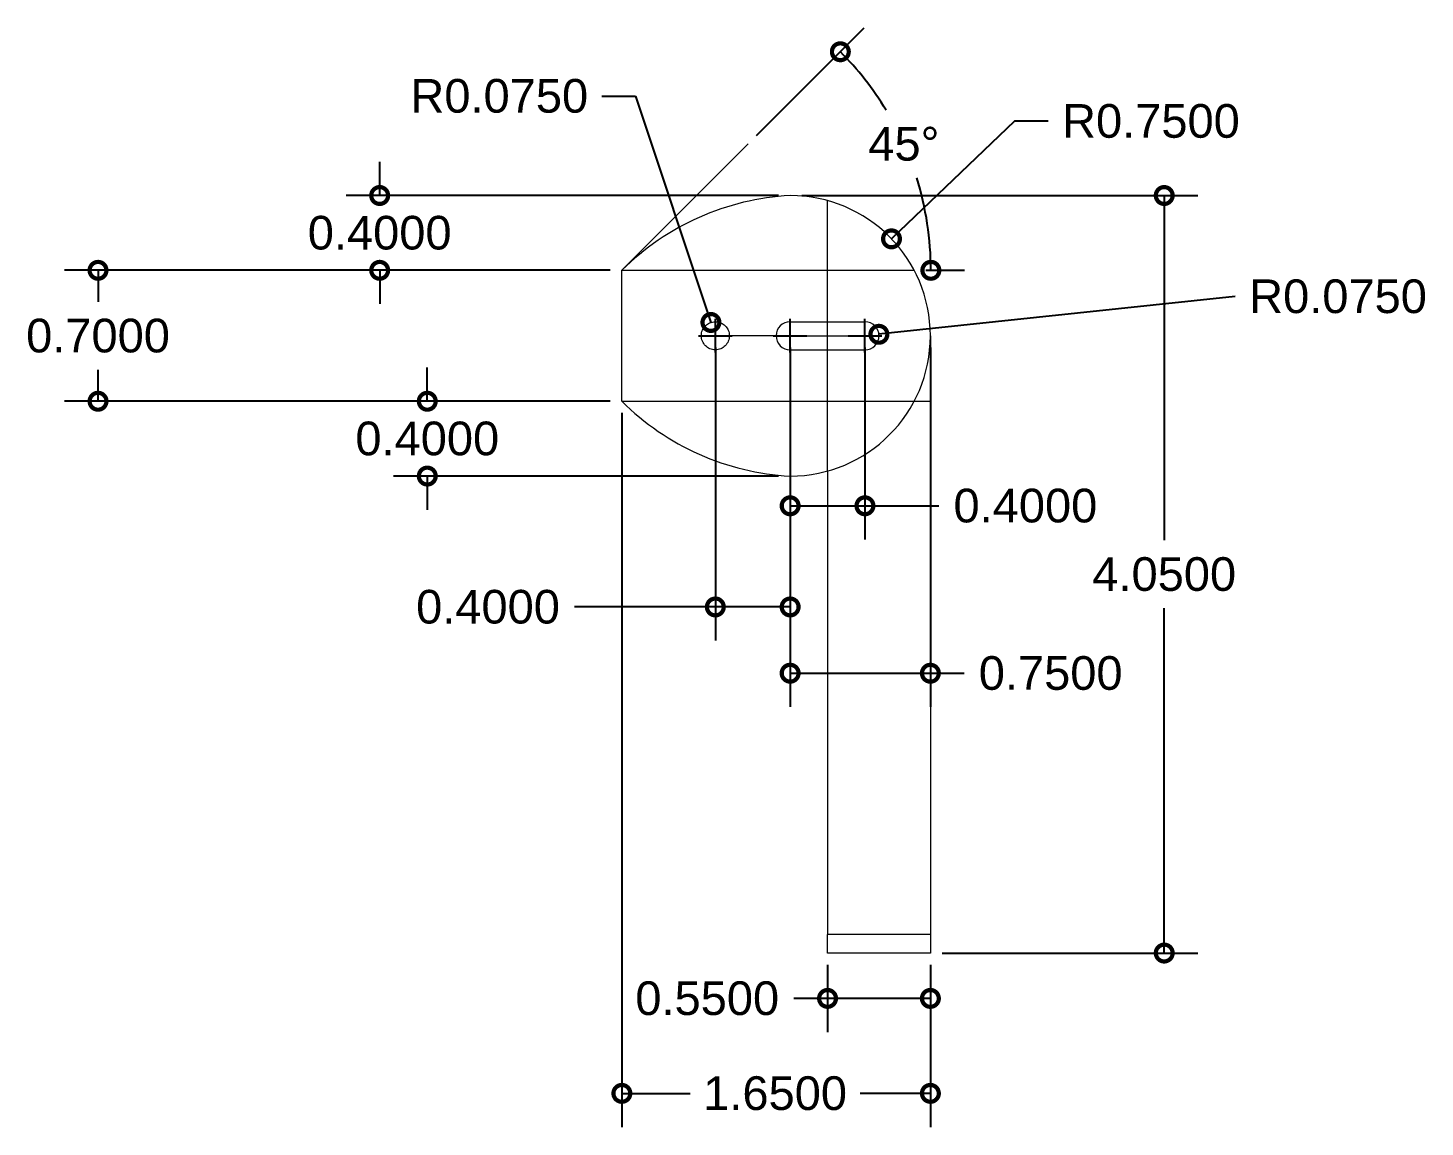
# Model space of a CAD drawing. Header units: centimetres. Extents: x -26 to 72, y -43 to 60.
# Drawn here: x -13.28 to -5.81, y 22.66 to 28.54 of the extents above; entities that cross this region are included whole.
import ezdxf

# ---------------------------------------------------------------- set-up
doc = ezdxf.new("R2010")
doc.units = ezdxf.units.CM
doc.header["$MEASUREMENT"] = 0
doc.linetypes.add('ACAD_ISO02W100', pattern=[15, 12, -3])
for name, color, linetype, lineweight in [('cuerpo', 7, 'Continuous', 15), ('guecos', 90, 'Continuous', 9), ('lineas', 253, 'ACAD_ISO02W100', 15), ('medidas', 30, 'ACAD_ISO02W100', 18), ('sensores', 220, 'ACAD_ISO02W100', 15)]:
    doc.layers.add(name, color=color, linetype=linetype, lineweight=lineweight)
doc.styles.get("Standard").update_dxf_attribs({"font": 'arial.ttf'})
doc.dimstyles.get("Standard").update_dxf_attribs({"dimtxt": 0.18, "dimasz": 0.18, "dimexe": 0.18, "dimexo": 0.0625, "dimgap": 0.09, "dimtad": 0, "dimtih": 1, "dimtoh": 1, "dimdec": 4, "dimzin": 0, "dimdsep": 46, "dimtxsty": 'Standard', "dimblk": 'DOTSMALL', "dimcen": 0.09, "dimadec": 0, "dimazin": 0, "dimtfac": 1, "dimtdec": 4, "dimtofl": 0, "dimtmove": 0, "dimatfit": 3, "dimfxl": 1, "dimtolj": 1, "dimtzin": 0, "dimarcsym": 0})

# ---------------------------------------------------------------- blocks, each defined once
blk = doc.blocks.new('_DotSmall')
at = {"color": 0, "linetype": 'ByBlock', "const_width": 0.5}
blk.add_lwpolyline([(-0.0625, 0, 1), (0.0625, 0, 1)], format="xyb", close=True, dxfattribs=at)
blk = doc.blocks.new('*D1')
at = {"layer": 'Defpoints', "color": 0, "transparency": 16777216}
for p in [(-10.1062, 27.2421), (-12.9076, 26.5421), (-10.1062, 26.5421)]:
    blk.add_point(p, dxfattribs=at)
at = {"layer": 'medidas', "color": 0, "lineweight": -2, "transparency": 16777216}
for p, q in [((-10.1687, 27.2421), (-13.0876, 27.2421)), ((-12.9076, 27.2421), (-12.9076, 27.074)), ((-12.9076, 26.5421), (-12.9076, 26.7102)), ((-10.1687, 26.5421), (-13.0876, 26.5421))]:
    blk.add_line(p, q, dxfattribs=at)
at = {"layer": 'medidas', "color": 0, "lineweight": -2, "transparency": 16777216, "xscale": 0.18, "yscale": 0.18, "zscale": 0.18}
for p, rotation in [((-12.9076, 27.2421), 90), ((-12.9076, 26.5421), 270)]:
    blk.add_blockref('_DotSmall', p, dxfattribs=dict(at, rotation=rotation))
at = {"layer": 'medidas', "color": 0, "transparency": 16777216, "insert": (-12.9076, 26.8921), "char_height": 0.18, "attachment_point": 5}
blk.add_mtext('\\A1;0.7000', dxfattribs=at)
blk = doc.blocks.new('*D2')
at = {"layer": 'Defpoints', "color": 0, "transparency": 16777216}
for p in [(-10.1062, 26.5421), (-8.4562, 23.5921), (-10.1062, 22.8419)]:
    blk.add_point(p, dxfattribs=at)
at = {"layer": 'medidas', "color": 0, "lineweight": -2, "transparency": 16777216}
for p, q in [((-10.1062, 26.4796), (-10.1062, 22.6619)), ((-8.4562, 23.5296), (-8.4562, 22.6619)), ((-10.1062, 22.8419), (-9.7415, 22.8419)), ((-8.4562, 22.8419), (-8.8318, 22.8419))]:
    blk.add_line(p, q, dxfattribs=at)
at = {"layer": 'medidas', "color": 0, "lineweight": -2, "transparency": 16777216, "xscale": 0.18, "yscale": 0.18, "zscale": 0.18, "rotation": 180}
blk.add_blockref('_DotSmall', (-10.1062, 22.8419), dxfattribs=at)
at = {"layer": 'medidas', "color": 0, "lineweight": -2, "transparency": 16777216, "xscale": 0.18, "yscale": 0.18, "zscale": 0.18}
blk.add_blockref('_DotSmall', (-8.4562, 22.8419), dxfattribs=at)
at = {"layer": 'medidas', "color": 0, "transparency": 16777216, "insert": (-9.2866, 22.8419), "char_height": 0.18, "attachment_point": 5}
blk.add_mtext('\\A1;1.6500', dxfattribs=at)
blk = doc.blocks.new('*D3')
at = {"layer": 'Defpoints', "color": 0, "transparency": 16777216}
for p in [(-9.2062, 27.6421), (-7.2056, 27.6421), (-8.4562, 23.5921)]:
    blk.add_point(p, dxfattribs=at)
at = {"layer": 'medidas', "color": 0, "lineweight": -2, "transparency": 16777216}
for p, q in [((-9.1437, 27.6421), (-7.0256, 27.6421)), ((-7.2056, 27.6421), (-7.2056, 25.799)), ((-7.2056, 23.5921), (-7.2056, 25.4352)), ((-8.3937, 23.5921), (-7.0256, 23.5921))]:
    blk.add_line(p, q, dxfattribs=at)
at = {"layer": 'medidas', "color": 0, "lineweight": -2, "transparency": 16777216, "xscale": 0.18, "yscale": 0.18, "zscale": 0.18}
for p, rotation in [((-7.2056, 27.6421), 90), ((-7.2056, 23.5921), 270)]:
    blk.add_blockref('_DotSmall', p, dxfattribs=dict(at, rotation=rotation))
at = {"layer": 'medidas', "color": 0, "transparency": 16777216, "insert": (-7.2056, 25.6171), "char_height": 0.18, "attachment_point": 5}
blk.add_mtext('\\A1;4.0500', dxfattribs=at)
blk = doc.blocks.new('*D4')
at = {"layer": 'Defpoints', "color": 0, "transparency": 16777216}
for p in [(-11.1468, 26.5421), (-10.1062, 26.5421), (-9.2062, 26.1421)]:
    blk.add_point(p, dxfattribs=at)
at = {"layer": 'medidas', "color": 0, "lineweight": -2, "transparency": 16777216}
for p, q in [((-11.1468, 26.5421), (-11.1468, 26.7221)), ((-10.1687, 26.5421), (-11.3268, 26.5421)), ((-9.2687, 26.1421), (-11.3268, 26.1421)), ((-11.1468, 26.1421), (-11.1468, 25.9621))]:
    blk.add_line(p, q, dxfattribs=at)
at = {"layer": 'medidas', "color": 0, "lineweight": -2, "transparency": 16777216, "xscale": 0.18, "yscale": 0.18, "zscale": 0.18}
for p, rotation in [((-11.1468, 26.5421), 270), ((-11.1468, 26.1421), 90)]:
    blk.add_blockref('_DotSmall', p, dxfattribs=dict(at, rotation=rotation))
at = {"layer": 'medidas', "color": 0, "transparency": 16777216, "insert": (-11.1468, 26.3421), "char_height": 0.18, "attachment_point": 5}
blk.add_mtext('\\A1;0.4000', dxfattribs=at)
blk = doc.blocks.new('*D5')
at = {"layer": 'Defpoints', "color": 0, "transparency": 16777216}
for p in [(-9.2062, 27.6421), (-11.4014, 27.2421), (-10.1062, 27.2421)]:
    blk.add_point(p, dxfattribs=at)
at = {"layer": 'medidas', "color": 0, "lineweight": -2, "transparency": 16777216}
for p, q in [((-11.4014, 27.6421), (-11.4014, 27.8221)), ((-9.2687, 27.6421), (-11.5814, 27.6421)), ((-10.1687, 27.2421), (-11.5814, 27.2421)), ((-11.4014, 27.2421), (-11.4014, 27.0621))]:
    blk.add_line(p, q, dxfattribs=at)
at = {"layer": 'medidas', "color": 0, "lineweight": -2, "transparency": 16777216, "xscale": 0.18, "yscale": 0.18, "zscale": 0.18}
for p, rotation in [((-11.4014, 27.6421), 270), ((-11.4014, 27.2421), 90)]:
    blk.add_blockref('_DotSmall', p, dxfattribs=dict(at, rotation=rotation))
at = {"layer": 'medidas', "color": 0, "transparency": 16777216, "insert": (-11.4014, 27.4421), "char_height": 0.18, "attachment_point": 5}
blk.add_mtext('\\A1;0.4000', dxfattribs=at)
blk = doc.blocks.new('*D11')
at = {"layer": 'Defpoints', "color": 0, "transparency": 16777216}
for p in [(-8.6642, 27.4104), (-9.2062, 26.8921)]:
    blk.add_point(p, dxfattribs=at)
at = {"layer": 'medidas', "color": 0, "lineweight": -2, "transparency": 16777216}
for p, q in [((-8.0061, 28.0396), (-8.6642, 27.4104)), ((-7.8261, 28.0396), (-8.0061, 28.0396)), ((-9.2062, 26.8021), (-9.2062, 26.9821)), ((-9.2962, 26.8921), (-9.1162, 26.8921))]:
    blk.add_line(p, q, dxfattribs=at)
at = {"layer": 'medidas', "color": 0, "lineweight": -2, "transparency": 16777216, "xscale": 0.18, "yscale": 0.18, "zscale": 0.18, "rotation": 223.7163553014135}
blk.add_blockref('_DotSmall', (-8.6642, 27.4104), dxfattribs=at)
at = {"layer": 'medidas', "color": 0, "transparency": 16777216, "insert": (-7.2767, 28.0396), "char_height": 0.18, "attachment_point": 5}
blk.add_mtext('\\A1;R0.7500', dxfattribs=at)
blk = doc.blocks.new('*D13')
at = {"layer": 'Defpoints', "color": 0, "transparency": 16777216}
for p in [(-9.0062, 23.5921), (-8.4562, 23.5921), (-9.0062, 23.3496)]:
    blk.add_point(p, dxfattribs=at)
at = {"layer": 'medidas', "color": 0, "lineweight": -2, "transparency": 16777216}
for p, q in [((-9.0062, 23.5296), (-9.0062, 23.1696)), ((-8.4562, 23.5296), (-8.4562, 23.1696)), ((-9.0062, 23.3496), (-9.1862, 23.3496)), ((-8.4562, 23.3496), (-9.0062, 23.3496))]:
    blk.add_line(p, q, dxfattribs=at)
at = {"layer": 'medidas', "color": 0, "lineweight": -2, "transparency": 16777216, "xscale": 0.18, "yscale": 0.18, "zscale": 0.18, "rotation": 180}
blk.add_blockref('_DotSmall', (-9.0062, 23.3496), dxfattribs=at)
at = {"layer": 'medidas', "color": 0, "lineweight": -2, "transparency": 16777216, "xscale": 0.18, "yscale": 0.18, "zscale": 0.18}
blk.add_blockref('_DotSmall', (-8.4562, 23.3496), dxfattribs=at)
at = {"layer": 'medidas', "color": 0, "transparency": 16777216, "insert": (-9.6496, 23.3496), "char_height": 0.18, "attachment_point": 5}
blk.add_mtext('\\A1;0.5500', dxfattribs=at)
blk = doc.blocks.new('*D14')
at = {"layer": 'Defpoints', "color": 0, "transparency": 16777216}
for p in [(-9.2062, 26.8921), (-8.4562, 26.8921), (-8.4562, 25.0881)]:
    blk.add_point(p, dxfattribs=at)
at = {"layer": 'medidas', "color": 0, "lineweight": -2, "transparency": 16777216}
for p, q in [((-9.2062, 26.8296), (-9.2062, 24.9081)), ((-8.4562, 26.8296), (-8.4562, 24.9081)), ((-9.2062, 25.0881), (-8.4562, 25.0881)), ((-8.4562, 25.0881), (-8.2762, 25.0881))]:
    blk.add_line(p, q, dxfattribs=at)
at = {"layer": 'medidas', "color": 0, "lineweight": -2, "transparency": 16777216, "xscale": 0.18, "yscale": 0.18, "zscale": 0.18, "rotation": 180}
blk.add_blockref('_DotSmall', (-9.2062, 25.0881), dxfattribs=at)
at = {"layer": 'medidas', "color": 0, "lineweight": -2, "transparency": 16777216, "xscale": 0.18, "yscale": 0.18, "zscale": 0.18}
blk.add_blockref('_DotSmall', (-8.4562, 25.0881), dxfattribs=at)
at = {"layer": 'medidas', "color": 0, "transparency": 16777216, "insert": (-7.8129, 25.0881), "char_height": 0.18, "attachment_point": 5}
blk.add_mtext('\\A1;0.7500', dxfattribs=at)
blk = doc.blocks.new('*D17')
at = {"layer": 'Defpoints', "color": 0, "transparency": 16777216}
for p in [(-9.4301, 27.9182), (-8.51, 27.6698), (-10.1062, 27.2421), (-10.1062, 27.2421), (-8.5429, 27.2421)]:
    blk.add_point(p, dxfattribs=at)
at = {"layer": 'medidas', "color": 0, "lineweight": -2, "transparency": 16777216}
for p, q in [((-9.3859, 27.9624), (-8.8104, 28.5379)), ((-8.4804, 27.2421), (-8.2737, 27.2421))]:
    blk.add_line(p, q, dxfattribs=at)
for start, end in [(31.23638, 45), (0, 17.38939)]:
    blk.add_arc((-10.1062, 27.2421), 1.6525, start, end, dxfattribs=at)
at = {"layer": 'medidas', "color": 0, "lineweight": -2, "transparency": 16777216, "xscale": 0.18, "yscale": 0.18, "zscale": 0.18}
for p, rotation in [((-8.9377, 28.4106), 134.9999999999999), ((-8.4537, 27.2421), 270.0000000000002)]:
    blk.add_blockref('_DotSmall', p, dxfattribs=dict(at, rotation=rotation))
at = {"layer": 'medidas', "color": 0, "transparency": 16777216, "insert": (-8.598, 27.9175), "char_height": 0.18, "attachment_point": 5}
blk.add_mtext('\\A1;45°', dxfattribs=at)
blk = doc.blocks.new('*D28')
at = {"layer": 'Defpoints', "color": 0, "transparency": 16777216}
for p in [(-9.6062, 26.8921), (-9.2062, 26.8921), (-9.2062, 25.4424)]:
    blk.add_point(p, dxfattribs=at)
at = {"layer": 'medidas', "color": 0, "lineweight": -2, "transparency": 16777216}
for p, q in [((-9.6062, 26.8296), (-9.6062, 25.2624)), ((-9.2062, 26.8296), (-9.2062, 25.2624)), ((-9.6062, 25.4424), (-10.3587, 25.4424)), ((-9.2062, 25.4424), (-9.6062, 25.4424))]:
    blk.add_line(p, q, dxfattribs=at)
at = {"layer": 'medidas', "color": 0, "lineweight": -2, "transparency": 16777216, "xscale": 0.18, "yscale": 0.18, "zscale": 0.18, "rotation": 180}
blk.add_blockref('_DotSmall', (-9.6062, 25.4424), dxfattribs=at)
at = {"layer": 'medidas', "color": 0, "lineweight": -2, "transparency": 16777216, "xscale": 0.18, "yscale": 0.18, "zscale": 0.18}
blk.add_blockref('_DotSmall', (-9.2062, 25.4424), dxfattribs=at)
at = {"layer": 'medidas', "color": 0, "transparency": 16777216, "insert": (-10.822, 25.4424), "char_height": 0.18, "attachment_point": 5}
blk.add_mtext('\\A1;0.4000', dxfattribs=at)
blk = doc.blocks.new('*D29')
at = {"layer": 'Defpoints', "color": 0, "transparency": 16777216}
for p in [(-9.6299, 26.9633), (-9.6062, 26.8921)]:
    blk.add_point(p, dxfattribs=at)
at = {"layer": 'medidas', "color": 0, "lineweight": -2, "transparency": 16777216}
for p, q in [((-10.2124, 28.1738), (-10.0324, 28.1738)), ((-10.0324, 28.1738), (-9.6299, 26.9633)), ((-9.6062, 26.8021), (-9.6062, 26.9821)), ((-9.6962, 26.8921), (-9.5162, 26.8921))]:
    blk.add_line(p, q, dxfattribs=at)
at = {"layer": 'medidas', "color": 0, "lineweight": -2, "transparency": 16777216, "xscale": 0.18, "yscale": 0.18, "zscale": 0.18, "rotation": 288.390940837705}
blk.add_blockref('_DotSmall', (-9.6299, 26.9633), dxfattribs=at)
at = {"layer": 'medidas', "color": 0, "transparency": 16777216, "insert": (-10.7618, 28.1738), "char_height": 0.18, "attachment_point": 5}
blk.add_mtext('\\A1;R0.0750', dxfattribs=at)
blk = doc.blocks.new('*D30')
at = {"layer": 'Defpoints', "color": 0, "transparency": 16777216}
for p in [(-9.2062, 26.8921), (-8.8062, 26.8921), (-8.8062, 25.9832)]:
    blk.add_point(p, dxfattribs=at)
at = {"layer": 'medidas', "color": 0, "lineweight": -2, "transparency": 16777216}
for p, q in [((-9.2062, 26.8296), (-9.2062, 25.8032)), ((-8.8062, 26.8296), (-8.8062, 25.8032)), ((-9.2062, 25.9832), (-8.8062, 25.9832)), ((-8.8062, 25.9832), (-8.4115, 25.9832))]:
    blk.add_line(p, q, dxfattribs=at)
at = {"layer": 'medidas', "color": 0, "lineweight": -2, "transparency": 16777216, "xscale": 0.18, "yscale": 0.18, "zscale": 0.18, "rotation": 180}
blk.add_blockref('_DotSmall', (-9.2062, 25.9832), dxfattribs=at)
at = {"layer": 'medidas', "color": 0, "lineweight": -2, "transparency": 16777216, "xscale": 0.18, "yscale": 0.18, "zscale": 0.18}
blk.add_blockref('_DotSmall', (-8.8062, 25.9832), dxfattribs=at)
at = {"layer": 'medidas', "color": 0, "transparency": 16777216, "insert": (-7.9481, 25.9832), "char_height": 0.18, "attachment_point": 5}
blk.add_mtext('\\A1;0.4000', dxfattribs=at)
blk = doc.blocks.new('*D31')
at = {"layer": 'Defpoints', "color": 0, "transparency": 16777216}
for p in [(-8.7316, 26.9), (-8.8062, 26.8921)]:
    blk.add_point(p, dxfattribs=at)
at = {"layer": 'medidas', "color": 0, "lineweight": -2, "transparency": 16777216}
for p, q in [((-6.8256, 27.1023), (-8.7316, 26.9)), ((-8.8062, 26.8021), (-8.8062, 26.9821)), ((-8.8962, 26.8921), (-8.7162, 26.8921))]:
    blk.add_line(p, q, dxfattribs=at)
at = {"layer": 'medidas', "color": 0, "lineweight": -2, "transparency": 16777216, "xscale": 0.18, "yscale": 0.18, "zscale": 0.18, "rotation": 186.0576914646316}
blk.add_blockref('_DotSmall', (-8.7316, 26.9), dxfattribs=at)
at = {"layer": 'medidas', "color": 0, "transparency": 16777216, "insert": (-6.2762, 27.1023), "char_height": 0.18, "attachment_point": 5}
blk.add_mtext('\\A1;R0.0750', dxfattribs=at)

msp = doc.modelspace()

# ---------------------------------------------------------------- linework, layer by layer
at = {"layer": 'cuerpo'}
for p, q in [((-10.10623, 26.54212), (-10.10623, 27.24212)), ((-8.45623, 26.89212), (-8.45623, 23.59212)), ((-9.00623, 26.16928), (-9.00623, 23.69212)), ((-8.45623, 23.69212), (-9.00623, 23.69212)), ((-9.00623, 23.59212), (-9.00623, 23.69212)), ((-8.45623, 23.59212), (-9.00623, 23.59212))]:
    msp.add_line(p, q, dxfattribs=at)
for centre, radius, start, end in [((-9.1324, 26.2635), 1.38059, 93.065465, 134.859513), ((-9.20623, 26.89212), 0.75, 270, 90), ((-9.1324, 27.52074), 1.38059, 225.140487, 266.934535)]:
    msp.add_arc(centre, radius, start, end, dxfattribs=at)
at = {"layer": 'guecos'}
for p, q in [((-9.20623, 26.96712), (-8.80623, 26.96712)), ((-9.20623, 26.81712), (-8.80623, 26.81712))]:
    msp.add_line(p, q, dxfattribs=at)
for centre, start, end in [((-9.20623, 26.89212), 90, 270), ((-8.80623, 26.89212), 270, 90)]:
    msp.add_arc(centre, 0.075, start, end, dxfattribs=at)
at = {"layer": 'lineas'}
for p, q in [((-10.10623, 27.24212), (-9.43011, 27.91824)), ((-9.00623, 27.24212), (-9.00623, 27.61496)), ((-10.10623, 27.24212), (-8.5429, 27.24212)), ((-9.00623, 26.54212), (-9.00623, 27.24212)), ((-9.20623, 26.89212), (-9.60623, 26.89212)), ((-9.20623, 26.89212), (-8.80623, 26.89212)), ((-10.10623, 26.54212), (-8.45623, 26.54212)), ((-9.00623, 26.16928), (-9.00623, 26.54212))]:
    msp.add_line(p, q, dxfattribs=at)
at = {"layer": 'sensores'}
msp.add_circle((-9.60623, 26.89212), 0.075, dxfattribs=at)

# ---------------------------------------------------------------- dimensions: what is measured, and where the dimension line sits
at = {"layer": 'medidas'}
dim = msp.add_angular_dim_2l(base=(-8.51001, 27.66982), line1=((-10.10623, 27.24212), (-8.5429, 27.24212)), line2=((-10.10623, 27.24212), (-9.43011, 27.91824)), dimstyle='Standard', dxfattribs=at)
dim.commit()
dim.dimension.update_dxf_attribs({"geometry": '*D17', "text_midpoint": (-8.59803, 27.91753), "dimtype": 162})
for center, mpoint, picture, middle in [((-9.60623, 26.89212), (-9.62989, 26.96329), '*D29', (-10.76182, 28.17382)), ((-9.20623, 26.89212), (-8.66415, 27.41044), '*D11', (-7.27667, 28.03962)), ((-8.80623, 26.89212), (-8.73165, 26.90003), '*D31', (-6.82564, 27.1023))]:
    dim = msp.add_radius_dim(center=center, mpoint=mpoint, dimstyle='Standard', dxfattribs=at)
    dim.commit()
    dim.dimension.update_dxf_attribs({"geometry": picture, "text_midpoint": middle, "dimtype": 164})
for base, p1, p2, picture, middle in [((-11.40137, 27.24212), (-9.20623, 27.64212), (-10.10623, 27.24212), '*D5', (-11.40137, 27.44212)), ((-12.90758, 26.54212), (-10.10623, 27.24212), (-10.10623, 26.54212), '*D1', (-12.90758, 26.89212)), ((-11.14676, 26.54212), (-9.20623, 26.14212), (-10.10623, 26.54212), '*D4', (-11.14676, 26.34212))]:
    dim = msp.add_linear_dim(base=base, p1=p1, p2=p2, angle=90, dimstyle='Standard', dxfattribs=at)
    dim.commit()
    dim.dimension.update_dxf_attribs({"geometry": picture, "text_midpoint": middle})
dim = msp.add_linear_dim(base=(-7.20564, 27.64212), p1=(-8.45623, 23.59212), p2=(-9.20623, 27.64212), angle=90, dimstyle='Standard', dxfattribs=at)
dim.commit()
dim.dimension.update_dxf_attribs({"geometry": '*D3', "text_midpoint": (-7.20564, 25.61712), "dimtype": 160})
for base, p1, p2, picture, middle in [((-9.20623, 25.44238), (-9.60623, 26.89212), (-9.20623, 26.89212), '*D28', (-10.82204, 25.44238)), ((-8.45623, 25.08808), (-9.20623, 26.89212), (-8.45623, 26.89212), '*D14', (-7.81291, 25.08808)), ((-8.80623, 25.98321), (-9.20623, 26.89212), (-8.80623, 26.89212), '*D30', (-7.94813, 25.98321)), ((-10.10623, 22.84187), (-8.45623, 23.59212), (-10.10623, 26.54212), '*D2', (-9.28663, 22.84187))]:
    dim = msp.add_linear_dim(base=base, p1=p1, p2=p2, dimstyle='Standard', dxfattribs=at)
    dim.commit()
    dim.dimension.update_dxf_attribs({"geometry": picture, "text_midpoint": middle, "dimtype": 160})
dim = msp.add_linear_dim(base=(-9.00623, 23.34957), p1=(-8.45623, 23.59212), p2=(-9.00623, 23.59212), dimstyle='Standard', dxfattribs=at)
dim.commit()
dim.dimension.update_dxf_attribs({"geometry": '*D13', "text_midpoint": (-9.64955, 23.34957)})

doc.saveas('drawing.dxf')
